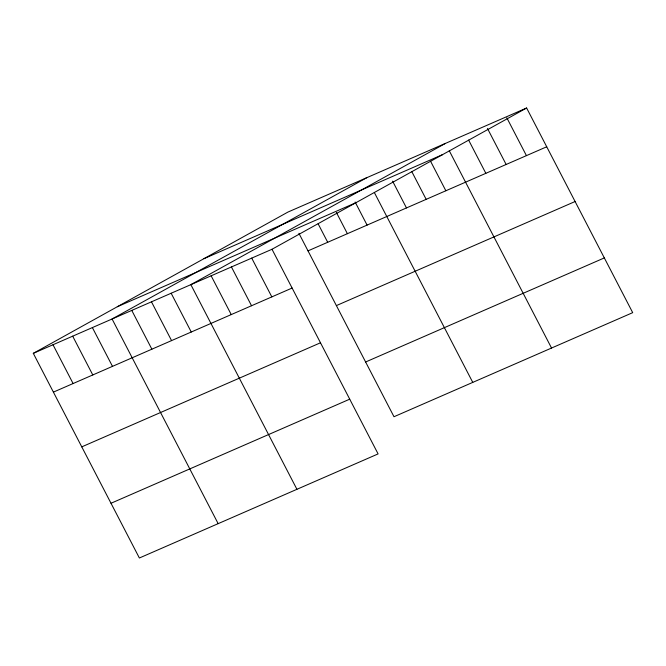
<?xml version="1.0" encoding="UTF-8"?>
<svg xmlns="http://www.w3.org/2000/svg" width="666" height="666" viewBox="0 0 666 666"><rect width="100%" height="100%" fill="white"/><g stroke="black" fill="none" stroke-linecap="round" stroke-linejoin="round"><path stroke-width="1" d="M33.3 353.346L272.011 249.267L378.097 453.912L139.377 558L33.3 353.346L287.903 212.088L526.623 108L632.7 312.654L393.989 416.733L298.917 233.325M366.683 177.739L112.079 318.997L218.157 523.651M445.454 143.39L190.851 284.657L296.928 489.302M272.011 249.267L526.623 108M203.888 258.699L442.599 154.62M117.316 306.726L356.035 202.647M308.008 250.866L546.719 146.786M53.405 392.124L292.116 288.045M336.38 305.602L575.091 201.523M81.776 446.861L320.488 342.782M365.617 361.996L604.328 257.917M111.006 503.263L349.725 399.175M506.809 117.774L526.431 155.636M487.47 128.471L506.143 164.477M468.623 140.085L485.847 173.326M449.284 150.782L551.54 348.043M430.552 161.214L445.862 190.759M411.813 171.645L426.173 199.35M392.599 181.152L406.476 207.934M374.342 192.516L472.76 382.384M355.128 202.023L367.091 225.108M336.388 212.454L347.394 233.691M318.132 223.809L327.705 242.282M251.723 258.108L271.828 296.894M231.435 266.958L251.532 305.744M211.139 275.807L231.244 314.585M171.154 293.24L191.259 332.018M151.465 301.823L171.57 340.609M131.768 310.414L151.873 349.192M92.383 327.589L112.487 366.367M72.686 336.172L92.79 374.958M52.997 344.755L73.094 383.541"/></g></svg>
